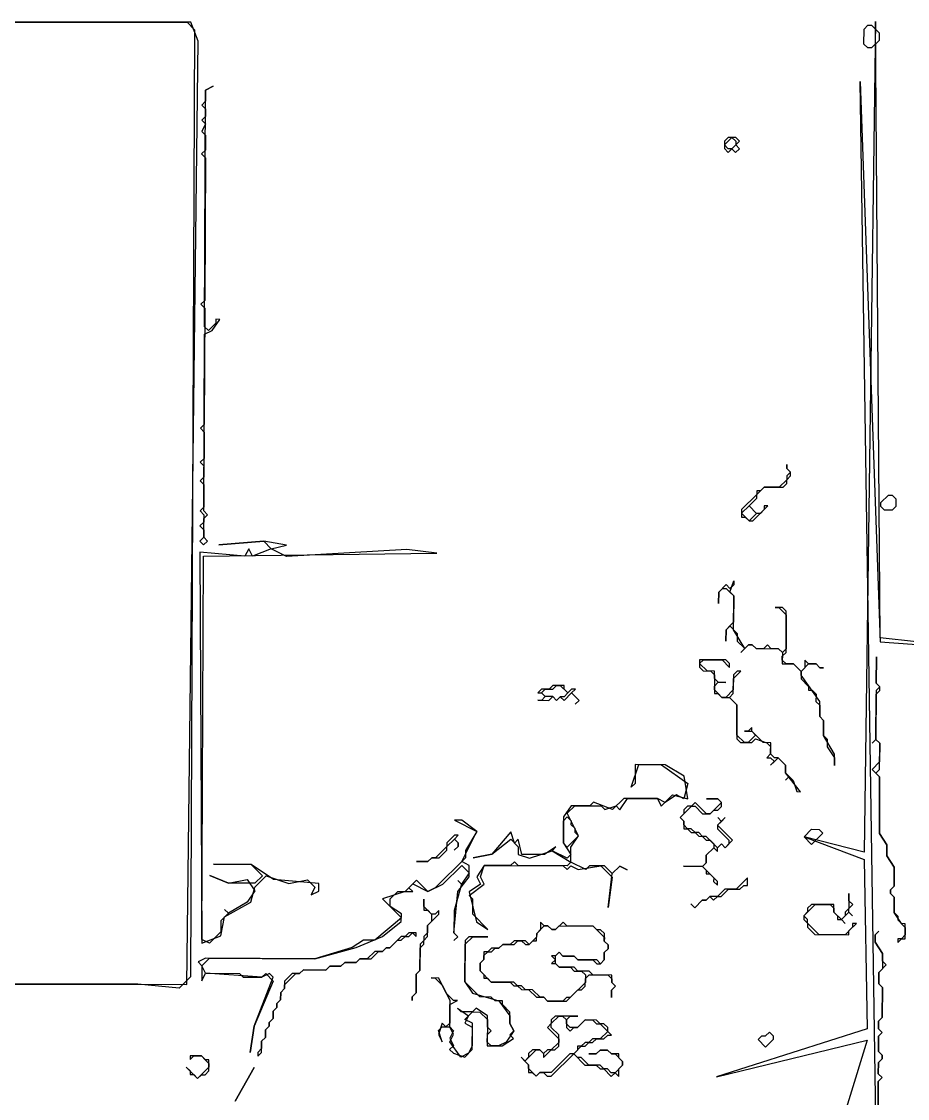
# Model space of a CAD drawing. Header units: inches. Extents: x 0 to 116, y 0 to 63.
# Drawn here: x 41.44 to 55.67, y 17.01 to 34.32 of the extents above; entities that cross this region are included whole.
import ezdxf

# ---------------------------------------------------------------- set-up
doc = ezdxf.new("R2010")
doc.units = ezdxf.units.IN

msp = doc.modelspace()

# ---------------------------------------------------------------- linework, layer by layer
for points in [[(55.15261, 34.31957), (54.97356, 20.97182), (54.00823, 21.21764), (54.97304, 20.85103), (55.02158, 18.13279), (52.60217, 17.35814), (55.02079, 17.95159), (54.4081, 15.96104), (55.01209, 15.95841), (54.85914, 8.59021), (19.58482, 8.50252), (19.45576, 34.29413), (19.34217, 8.26197), (57.45341, 7.91448), (19.34243, 8.32237), (19.51615, 34.29386), (19.58456, 8.44212), (55.28167, 8.52796), (54.90679, 33.35423), (55.22992, 24.35314), (56.92058, 24.22496), (56.85043, 21.99044), (56.98098, 24.2247), (55.23018, 24.41354)], [(55.15261, 34.31957), (54.97356, 20.97182), (54.00823, 21.21764), (54.97304, 20.85103), (55.02158, 18.13279), (52.60217, 17.35814), (55.02079, 17.95159), (54.4081, 15.96104), (55.01209, 15.95841), (54.85914, 8.59021), (19.58482, 8.50252), (19.45576, 34.29413), (19.34217, 8.26197), (57.45341, 7.91448), (19.34243, 8.32237), (19.51615, 34.29386), (19.58456, 8.44212), (55.28167, 8.52796), (54.90679, 33.35423), (55.22992, 24.35314), (56.92058, 24.22496), (56.85043, 21.99044), (56.98098, 24.2247), (55.23018, 24.41354)], [(29.78432, 34.30946), (29.62715, 25.97487), (29.71712, 18.90761), (29.77725, 18.84694), (44.09218, 18.84488), (44.27913, 34.00461), (44.15965, 34.30714)], [(29.78432, 34.30946), (29.62715, 25.97487), (29.71712, 18.90761), (29.77725, 18.84694), (44.09218, 18.84488), (44.27913, 34.00461), (44.15965, 34.30714)], [(29.84472, 34.3092), (44.09925, 34.3074), (44.21952, 34.18607), (44.15311, 18.96542), (43.97112, 18.78501), (43.30699, 18.84831), (29.77725, 18.84694), (29.71712, 18.90761), (29.72339, 34.18892)], [(55.03154, 34.2597), (55.09194, 34.25943), (55.21222, 34.13811), (55.21169, 34.01731), (55.09036, 33.89704), (55.02996, 33.8973), (54.96983, 33.95796), (54.97088, 34.19956)], [(44.51756, 33.27876), (44.3965, 33.21889), (44.39571, 33.03769), (44.33505, 32.97756), (44.39518, 32.9169), (44.39466, 32.7961), (44.33399, 32.73596), (44.39413, 32.6753), (44.3332, 32.55476), (44.39334, 32.4941), (44.39228, 32.2525), (44.33162, 32.19237), (44.39176, 32.1317), (44.38174, 29.83652), (44.32108, 29.77639), (44.38122, 29.71573), (44.37305, 27.84334), (44.31238, 27.78321), (44.37252, 27.72254), (44.37067, 27.29975), (44.31001, 27.23961), (44.37015, 27.17895), (44.36936, 26.99775), (44.30869, 26.93762), (44.36883, 26.87695), (44.36725, 26.51456), (44.30658, 26.45442), (44.36672, 26.39376), (44.36619, 26.27296), (44.30553, 26.21282), (44.36567, 26.15216), (44.36514, 26.03136), (44.30448, 25.97122), (44.36461, 25.91056), (44.42528, 25.9707), (44.36514, 26.03136), (44.36646, 26.33336), (44.42712, 26.39349), (44.36698, 26.45416), (44.37937, 29.29293), (44.50043, 29.3528), (44.62202, 29.53347), (44.56162, 29.53374), (44.56136, 29.47334), (44.44003, 29.35307), (44.3799, 29.41373), (44.3965, 33.21889)], [(44.51756, 33.27876), (44.3965, 33.21889), (44.39571, 33.03769), (44.33505, 32.97756), (44.39518, 32.9169), (44.39466, 32.7961), (44.33399, 32.73596), (44.39413, 32.6753), (44.3332, 32.55476), (44.39334, 32.4941), (44.39228, 32.2525), (44.33162, 32.19237), (44.39176, 32.1317), (44.38174, 29.83652), (44.32108, 29.77639), (44.38122, 29.71573), (44.37305, 27.84334), (44.31238, 27.78321), (44.37252, 27.72254), (44.37067, 27.29975), (44.31001, 27.23961), (44.37015, 27.17895), (44.36936, 26.99775), (44.30869, 26.93762), (44.36883, 26.87695), (44.36725, 26.51456), (44.30658, 26.45442), (44.36672, 26.39376), (44.36619, 26.27296), (44.30553, 26.21282), (44.36567, 26.15216), (44.36514, 26.03136), (44.30448, 25.97122), (44.36461, 25.91056), (44.42528, 25.9707), (44.36514, 26.03136), (44.36646, 26.33336), (44.42712, 26.39349), (44.36698, 26.45416), (44.37937, 29.29293), (44.50043, 29.3528), (44.62202, 29.53347), (44.56162, 29.53374), (44.56136, 29.47334), (44.44003, 29.35307), (44.3799, 29.41373), (44.3965, 33.21889)], [(52.78886, 32.45747), (52.7282, 32.39733), (52.72767, 32.27653), (52.7878, 32.21587), (52.84847, 32.276), (52.9086, 32.21534), (52.96927, 32.27548), (52.90913, 32.33614), (52.96979, 32.39628), (52.90966, 32.45694)], [(52.78886, 32.45747), (52.7282, 32.39733), (52.72767, 32.27653), (52.7878, 32.21587), (52.84847, 32.276), (52.9086, 32.21534), (52.96927, 32.27548), (52.90913, 32.33614), (52.96979, 32.39628), (52.90966, 32.45694)], [(52.84926, 32.4572), (52.90939, 32.39654), (52.90913, 32.33614), (52.84847, 32.276), (52.78807, 32.27627), (52.72793, 32.33693)], [(53.73232, 27.1985), (53.73206, 27.1381), (53.79219, 27.07744), (53.73153, 27.0173), (53.73127, 26.9569), (53.60994, 26.83663), (53.36834, 26.83768), (53.30768, 26.77755), (53.24728, 26.77781), (53.24702, 26.71741), (53.00437, 26.47687), (53.00384, 26.35607), (53.06424, 26.35581), (53.12437, 26.29514), (53.18477, 26.29488), (53.42743, 26.53542), (53.36703, 26.53569), (53.36676, 26.47529), (53.3061, 26.41515), (53.2457, 26.41542), (53.12543, 26.53674), (53.24675, 26.65701), (53.24702, 26.71741), (53.36834, 26.83768), (53.67034, 26.83637), (53.731, 26.8965), (53.73127, 26.9569), (53.79193, 27.01704), (53.79219, 27.07744), (53.73206, 27.1381)], [(53.73232, 27.1985), (53.73206, 27.1381), (53.79219, 27.07744), (53.73153, 27.0173), (53.73127, 26.9569), (53.60994, 26.83663), (53.36834, 26.83768), (53.30768, 26.77755), (53.24728, 26.77781), (53.24702, 26.71741), (53.00437, 26.47687), (53.00384, 26.35607), (53.06424, 26.35581), (53.12437, 26.29514), (53.18477, 26.29488), (53.42743, 26.53542), (53.36703, 26.53569), (53.36676, 26.47529), (53.3061, 26.41515), (53.2457, 26.41542), (53.12543, 26.53674), (53.24675, 26.65701), (53.24702, 26.71741), (53.36834, 26.83768), (53.67034, 26.83637), (53.731, 26.8965), (53.73127, 26.9569), (53.79193, 27.01704), (53.79219, 27.07744), (53.73206, 27.1381)], [(55.361, 26.70819), (55.4214, 26.70793), (55.48153, 26.64726), (55.48101, 26.52646), (55.42034, 26.46633), (55.29954, 26.46685), (55.23941, 26.52752), (55.23967, 26.58792)], [(53.12543, 26.53674), (53.2457, 26.41542), (53.12437, 26.29514), (53.0041, 26.41647)], [(48.10885, 25.77342), (47.62592, 25.83593), (45.69261, 25.72357), (45.45154, 25.84542), (45.6934, 25.90476), (45.33127, 25.96674), (44.60621, 25.90951), (45.33127, 25.96674), (45.45154, 25.84542), (45.14901, 25.72594), (45.08914, 25.847), (45.02822, 25.72646), (44.30369, 25.79003), (44.33668, 19.50822), (44.6392, 19.6277), (44.70092, 19.92944), (45.12477, 20.16919), (45.18622, 20.41052), (45.36821, 20.59093), (45.73008, 20.46855), (46.03234, 20.52763), (46.15261, 20.40631), (46.09169, 20.28577), (46.21275, 20.34564), (46.21328, 20.46644), (45.48875, 20.53001), (45.1274, 20.77318), (44.52341, 20.77582), (45.1274, 20.77318), (45.30781, 20.5912), (45.18649, 20.47092), (44.76369, 20.47277), (44.46222, 20.59489), (44.76369, 20.47277), (45.06595, 20.53185), (45.18596, 20.35013), (45.06437, 20.16945), (44.76158, 19.98957), (44.70145, 20.05024), (44.76158, 19.98957), (44.64026, 19.8693), (44.63946, 19.6881), (44.45748, 19.5077), (44.33694, 19.56862), (44.36382, 25.72936)], [(48.10885, 25.77342), (47.62592, 25.83593), (45.69261, 25.72357), (45.45154, 25.84542), (45.6934, 25.90476), (45.33127, 25.96674), (44.60621, 25.90951), (45.33127, 25.96674), (45.45154, 25.84542), (45.14901, 25.72594), (45.08914, 25.847), (45.02822, 25.72646), (44.30369, 25.79003), (44.33668, 19.50822), (44.6392, 19.6277), (44.70092, 19.92944), (45.12477, 20.16919), (45.18622, 20.41052), (45.36821, 20.59093), (45.73008, 20.46855), (46.03234, 20.52763), (46.15261, 20.40631), (46.09169, 20.28577), (46.21275, 20.34564), (46.21328, 20.46644), (45.48875, 20.53001), (45.1274, 20.77318), (44.52341, 20.77582), (45.1274, 20.77318), (45.30781, 20.5912), (45.18649, 20.47092), (44.76369, 20.47277), (44.46222, 20.59489), (44.76369, 20.47277), (45.06595, 20.53185), (45.18596, 20.35013), (45.06437, 20.16945), (44.76158, 19.98957), (44.70145, 20.05024), (44.76158, 19.98957), (44.64026, 19.8693), (44.63946, 19.6881), (44.45748, 19.5077), (44.33694, 19.56862), (44.36382, 25.72936)], [(52.7575, 25.26993), (52.63617, 25.14966), (52.63538, 24.96846), (52.63617, 25.14966), (52.69683, 25.2098), (52.75723, 25.20954), (52.87751, 25.08821), (52.87566, 24.66541), (52.75433, 24.54514), (52.75354, 24.36394), (52.75433, 24.54514), (52.815, 24.60528), (52.93527, 24.48395), (52.93474, 24.36315), (53.05501, 24.24183), (52.99435, 24.18169), (53.11568, 24.30196), (53.17608, 24.3017), (53.23621, 24.24104), (53.59861, 24.23946), (53.65874, 24.17879), (53.65795, 23.99759), (53.83915, 23.9968), (53.95942, 23.87548), (53.9589, 23.75468), (54.07917, 23.63335), (54.07891, 23.57295), (54.1393, 23.57269), (54.19944, 23.51203), (54.19891, 23.39123), (54.25905, 23.33056), (54.25826, 23.14937), (54.31839, 23.0887), (54.31734, 22.84711), (54.37748, 22.78644), (54.37695, 22.66564), (54.49696, 22.48392), (54.49643, 22.36312), (54.49722, 22.54432), (54.31734, 22.84711), (54.31839, 23.0887), (54.25826, 23.14937), (54.25931, 23.39096), (53.95916, 23.81508), (53.95942, 23.87548), (54.08075, 23.99575), (54.20155, 23.99522), (54.26168, 23.93456), (54.32208, 23.9343), (54.26168, 23.93456), (54.20155, 23.99522), (54.08075, 23.99575), (54.02061, 24.05641), (54.02009, 23.93561), (53.95942, 23.87548), (53.83915, 23.9968), (53.71835, 23.99733), (53.65822, 24.05799), (53.65848, 24.11839), (53.71914, 24.17853), (53.72204, 24.84292), (53.66191, 24.90359), (53.54111, 24.90411), (53.60151, 24.90385), (53.72178, 24.78252), (53.71941, 24.23893), (53.65874, 24.17879), (53.59861, 24.23946), (53.47781, 24.23998), (53.41767, 24.30065), (53.35701, 24.24051), (53.23621, 24.24104), (53.17608, 24.3017), (53.11568, 24.30196), (53.05501, 24.24183), (52.87513, 24.54461), (52.87751, 25.08821), (52.81737, 25.14887), (52.87856, 25.32981), (52.8783, 25.26941), (52.81763, 25.20927)], [(52.7575, 25.26993), (52.63617, 25.14966), (52.63538, 24.96846), (52.63617, 25.14966), (52.69683, 25.2098), (52.75723, 25.20954), (52.87751, 25.08821), (52.87566, 24.66541), (52.75433, 24.54514), (52.75354, 24.36394), (52.75433, 24.54514), (52.815, 24.60528), (52.93527, 24.48395), (52.93474, 24.36315), (53.05501, 24.24183), (52.99435, 24.18169), (53.11568, 24.30196), (53.17608, 24.3017), (53.23621, 24.24104), (53.59861, 24.23946), (53.65874, 24.17879), (53.65795, 23.99759), (53.83915, 23.9968), (53.95942, 23.87548), (53.9589, 23.75468), (54.07917, 23.63335), (54.07891, 23.57295), (54.1393, 23.57269), (54.19944, 23.51203), (54.19891, 23.39123), (54.25905, 23.33056), (54.25826, 23.14937), (54.31839, 23.0887), (54.31734, 22.84711), (54.37748, 22.78644), (54.37695, 22.66564), (54.49696, 22.48392), (54.49643, 22.36312), (54.49722, 22.54432), (54.31734, 22.84711), (54.31839, 23.0887), (54.25826, 23.14937), (54.25931, 23.39096), (53.95916, 23.81508), (53.95942, 23.87548), (54.08075, 23.99575), (54.20155, 23.99522), (54.26168, 23.93456), (54.32208, 23.9343), (54.26168, 23.93456), (54.20155, 23.99522), (54.08075, 23.99575), (54.02061, 24.05641), (54.02009, 23.93561), (53.95942, 23.87548), (53.83915, 23.9968), (53.71835, 23.99733), (53.65822, 24.05799), (53.65848, 24.11839), (53.71914, 24.17853), (53.72204, 24.84292), (53.66191, 24.90359), (53.54111, 24.90411), (53.60151, 24.90385), (53.72178, 24.78252), (53.71941, 24.23893), (53.65874, 24.17879), (53.59861, 24.23946), (53.47781, 24.23998), (53.41767, 24.30065), (53.35701, 24.24051), (53.23621, 24.24104), (53.17608, 24.3017), (53.11568, 24.30196), (53.05501, 24.24183), (52.87513, 24.54461), (52.87751, 25.08821), (52.81737, 25.14887), (52.87856, 25.32981), (52.8783, 25.26941), (52.81763, 25.20927)], [(52.32943, 24.06379), (52.3289, 23.94299), (52.38904, 23.88233), (52.50984, 23.8818), (52.56997, 23.82114), (52.56866, 23.51914), (52.62906, 23.51888), (52.68919, 23.45822), (52.80999, 23.45769), (52.93026, 23.33636), (52.92789, 22.79277), (52.98803, 22.7321), (53.16922, 22.73131), (53.22989, 22.79145), (53.41082, 22.73026), (53.47096, 22.6696), (53.47043, 22.5488), (53.40977, 22.48866), (53.47017, 22.4884), (53.5303, 22.42774), (53.46964, 22.3676), (53.59097, 22.48787), (53.71124, 22.36655), (53.71071, 22.24575), (53.77085, 22.18508), (53.71018, 22.12495), (53.77085, 22.18508), (53.83098, 22.12442), (53.89059, 21.94296), (53.95099, 21.9427), (53.71071, 22.24575), (53.71124, 22.36655), (53.59097, 22.48787), (53.53057, 22.48814), (53.47043, 22.5488), (53.47122, 22.73), (53.35042, 22.73052), (53.17001, 22.91251), (53.17028, 22.97291), (53.10962, 22.91278), (53.04922, 22.91304), (53.17001, 22.91251), (53.23015, 22.85185), (53.10882, 22.73158), (53.04843, 22.73184), (52.92815, 22.85317), (52.93026, 23.33636), (52.80999, 23.45769), (52.87065, 23.51782), (52.87171, 23.75942), (52.99303, 23.87969), (52.93263, 23.87996), (52.87197, 23.81982), (52.87092, 23.57822), (52.74959, 23.45795), (52.68919, 23.45822), (52.56892, 23.57954), (52.56918, 23.63994), (52.62985, 23.70008), (52.75064, 23.69955), (52.62985, 23.70008), (52.56971, 23.76074), (52.57024, 23.88154), (52.44944, 23.88207), (52.32917, 24.00339), (52.38983, 24.06353), (52.69183, 24.06221), (52.8121, 23.94088), (52.81236, 24.00128), (52.75223, 24.06195)], [(52.32943, 24.06379), (52.3289, 23.94299), (52.38904, 23.88233), (52.50984, 23.8818), (52.56997, 23.82114), (52.56866, 23.51914), (52.62906, 23.51888), (52.68919, 23.45822), (52.80999, 23.45769), (52.93026, 23.33636), (52.92789, 22.79277), (52.98803, 22.7321), (53.16922, 22.73131), (53.22989, 22.79145), (53.41082, 22.73026), (53.47096, 22.6696), (53.47043, 22.5488), (53.40977, 22.48866), (53.47017, 22.4884), (53.5303, 22.42774), (53.46964, 22.3676), (53.59097, 22.48787), (53.71124, 22.36655), (53.71071, 22.24575), (53.77085, 22.18508), (53.71018, 22.12495), (53.77085, 22.18508), (53.83098, 22.12442), (53.89059, 21.94296), (53.95099, 21.9427), (53.71071, 22.24575), (53.71124, 22.36655), (53.59097, 22.48787), (53.53057, 22.48814), (53.47043, 22.5488), (53.47122, 22.73), (53.35042, 22.73052), (53.17001, 22.91251), (53.17028, 22.97291), (53.10962, 22.91278), (53.04922, 22.91304), (53.17001, 22.91251), (53.23015, 22.85185), (53.10882, 22.73158), (53.04843, 22.73184), (52.92815, 22.85317), (52.93026, 23.33636), (52.80999, 23.45769), (52.87065, 23.51782), (52.87171, 23.75942), (52.99303, 23.87969), (52.93263, 23.87996), (52.87197, 23.81982), (52.87092, 23.57822), (52.74959, 23.45795), (52.68919, 23.45822), (52.56892, 23.57954), (52.56918, 23.63994), (52.62985, 23.70008), (52.75064, 23.69955), (52.62985, 23.70008), (52.56971, 23.76074), (52.57024, 23.88154), (52.44944, 23.88207), (52.32917, 24.00339), (52.38983, 24.06353), (52.69183, 24.06221), (52.8121, 23.94088), (52.81236, 24.00128), (52.75223, 24.06195)], [(55.16847, 24.1118), (55.16662, 23.68901), (55.22676, 23.62835), (55.16609, 23.56821), (55.16267, 22.78302), (55.10201, 22.72288), (55.16267, 22.78302), (55.2228, 22.72235), (55.22149, 22.42036), (55.10016, 22.30008), (55.22043, 22.17876), (55.21648, 21.27277), (55.33649, 21.09104), (55.3357, 20.90984), (55.45571, 20.72812), (55.45439, 20.42612), (55.39372, 20.36599), (55.39346, 20.30559), (55.4536, 20.24492), (55.45254, 20.00333), (55.51268, 19.94266), (55.51242, 19.88226), (55.63269, 19.76094), (55.63216, 19.64014), (55.5715, 19.58), (55.5111, 19.58027), (55.51083, 19.51987), (55.5715, 19.58), (55.6319, 19.57974), (55.63295, 19.82134), (55.57255, 19.8216), (55.45254, 20.00333), (55.4536, 20.24492), (55.39346, 20.30559), (55.39372, 20.36599), (55.45439, 20.42612), (55.45571, 20.72812), (55.3357, 20.90984), (55.33649, 21.09104), (55.21648, 21.27277), (55.22043, 22.17876), (55.1603, 22.23942), (55.22096, 22.29956), (55.2228, 22.72235), (55.16267, 22.78302), (55.16583, 23.50781), (55.22649, 23.56795), (55.22676, 23.62835), (55.16662, 23.68901)], [(55.16847, 24.1118), (55.16662, 23.68901), (55.22676, 23.62835), (55.16609, 23.56821), (55.16267, 22.78302), (55.10201, 22.72288), (55.16267, 22.78302), (55.2228, 22.72235), (55.22149, 22.42036), (55.10016, 22.30008), (55.22043, 22.17876), (55.21648, 21.27277), (55.33649, 21.09104), (55.3357, 20.90984), (55.45571, 20.72812), (55.45439, 20.42612), (55.39372, 20.36599), (55.39346, 20.30559), (55.4536, 20.24492), (55.45254, 20.00333), (55.51268, 19.94266), (55.51242, 19.88226), (55.63269, 19.76094), (55.63216, 19.64014), (55.5715, 19.58), (55.5111, 19.58027), (55.51083, 19.51987), (55.5715, 19.58), (55.6319, 19.57974), (55.63295, 19.82134), (55.57255, 19.8216), (55.45254, 20.00333), (55.4536, 20.24492), (55.39346, 20.30559), (55.39372, 20.36599), (55.45439, 20.42612), (55.45571, 20.72812), (55.3357, 20.90984), (55.33649, 21.09104), (55.21648, 21.27277), (55.22043, 22.17876), (55.1603, 22.23942), (55.22096, 22.29956), (55.2228, 22.72235), (55.16267, 22.78302), (55.16583, 23.50781), (55.22649, 23.56795), (55.22676, 23.62835), (55.16662, 23.68901)], [(49.72988, 23.53153), (49.79028, 23.53127), (49.85042, 23.4706), (49.78976, 23.41047), (49.72936, 23.41073), (49.91055, 23.40994), (49.97122, 23.47008), (50.03135, 23.40941), (50.09202, 23.46955), (50.15215, 23.40889), (50.27348, 23.52916), (50.39375, 23.40783), (50.33309, 23.3477), (50.39375, 23.40783), (50.27348, 23.52916), (50.33414, 23.58929), (50.27374, 23.58956), (50.21308, 23.52942), (50.15294, 23.59008), (50.15321, 23.65048), (49.97201, 23.65127), (49.91134, 23.59114), (49.79055, 23.59166)], [(49.72988, 23.53153), (49.79028, 23.53127), (49.85042, 23.4706), (49.78976, 23.41047), (49.72936, 23.41073), (49.91055, 23.40994), (49.97122, 23.47008), (50.03135, 23.40941), (50.09202, 23.46955), (50.15215, 23.40889), (50.27348, 23.52916), (50.39375, 23.40783), (50.33309, 23.3477), (50.39375, 23.40783), (50.27348, 23.52916), (50.33414, 23.58929), (50.27374, 23.58956), (50.21308, 23.52942), (50.15294, 23.59008), (50.15321, 23.65048), (49.97201, 23.65127), (49.91134, 23.59114), (49.79055, 23.59166)], [(49.79028, 23.53127), (49.85095, 23.5914), (49.97174, 23.59087), (50.03241, 23.65101), (50.09281, 23.65075), (50.21308, 23.52942), (50.15242, 23.46928), (50.09202, 23.46955), (50.03135, 23.40941), (49.97122, 23.47008), (49.85042, 23.4706)], [(52.07966, 22.19246), (51.77846, 22.37498), (51.29526, 22.37709), (51.29394, 22.07509), (51.23328, 22.01495), (51.35566, 22.37682), (51.71806, 22.37524), (52.13954, 22.0714), (52.07808, 21.83007), (51.95755, 21.89099), (51.77582, 21.77098), (51.65529, 21.83191), (51.11169, 21.83428), (50.9297, 21.65388), (50.62823, 21.77599), (50.56757, 21.71586), (50.26557, 21.71717), (50.14398, 21.5365), (50.14214, 21.11371), (50.26215, 20.93198), (50.20148, 20.87185), (49.96041, 20.9937), (50.02107, 21.05383), (49.83935, 20.93383), (49.47695, 20.93541), (49.41761, 21.17727), (49.35694, 21.11713), (49.29734, 21.29859), (48.99376, 20.93752), (48.6915, 20.87843), (48.99376, 20.93752), (49.29681, 21.1778), (49.41708, 21.05647), (49.41655, 20.93567), (49.59749, 20.87448), (49.96041, 20.9937), (50.26162, 20.81118), (50.20096, 20.75105), (49.41576, 20.75447), (49.35563, 20.81514), (49.29496, 20.755), (48.87217, 20.75684), (48.75058, 20.57617), (48.81045, 20.45511), (48.62873, 20.3351), (48.74742, 19.85138), (48.92809, 19.72979), (48.68754, 19.97244), (48.6886, 20.21404), (48.62846, 20.2747), (48.87085, 20.45485), (48.81098, 20.57591), (48.87217, 20.75684), (50.14056, 20.75131), (50.20069, 20.69065), (50.26135, 20.75078), (50.38189, 20.68986), (50.74455, 20.74867), (50.92496, 20.56669), (50.86245, 20.08375), (50.92522, 20.62709), (51.04655, 20.74736), (51.16708, 20.68643), (51.04655, 20.74736), (50.92522, 20.62709), (50.80495, 20.74841), (50.56335, 20.74947), (50.50269, 20.68933), (50.26162, 20.81118), (50.26267, 21.05278), (50.38426, 21.23345), (50.20465, 21.59664), (50.32597, 21.71691), (50.74877, 21.71507), (50.8089, 21.6544), (50.99036, 21.71401), (51.0505, 21.65335), (51.17209, 21.83402), (51.65529, 21.83191), (51.71516, 21.71085), (51.89715, 21.89126), (52.13848, 21.8298)], [(52.07966, 22.19246), (51.77846, 22.37498), (51.29526, 22.37709), (51.29394, 22.07509), (51.23328, 22.01495), (51.35566, 22.37682), (51.71806, 22.37524), (52.13954, 22.0714), (52.07808, 21.83007), (51.95755, 21.89099), (51.77582, 21.77098), (51.65529, 21.83191), (51.11169, 21.83428), (50.9297, 21.65388), (50.62823, 21.77599), (50.56757, 21.71586), (50.26557, 21.71717), (50.14398, 21.5365), (50.14214, 21.11371), (50.26215, 20.93198), (50.20148, 20.87185), (49.96041, 20.9937), (50.02107, 21.05383), (49.83935, 20.93383), (49.47695, 20.93541), (49.41761, 21.17727), (49.35694, 21.11713), (49.29734, 21.29859), (48.99376, 20.93752), (48.6915, 20.87843), (48.99376, 20.93752), (49.29681, 21.1778), (49.41708, 21.05647), (49.41655, 20.93567), (49.59749, 20.87448), (49.96041, 20.9937), (50.26162, 20.81118), (50.20096, 20.75105), (49.41576, 20.75447), (49.35563, 20.81514), (49.29496, 20.755), (48.87217, 20.75684), (48.75058, 20.57617), (48.81045, 20.45511), (48.62873, 20.3351), (48.74742, 19.85138), (48.92809, 19.72979), (48.68754, 19.97244), (48.6886, 20.21404), (48.62846, 20.2747), (48.87085, 20.45485), (48.81098, 20.57591), (48.87217, 20.75684), (50.14056, 20.75131), (50.20069, 20.69065), (50.26135, 20.75078), (50.38189, 20.68986), (50.74455, 20.74867), (50.92496, 20.56669), (50.86245, 20.08375), (50.92522, 20.62709), (51.04655, 20.74736), (51.16708, 20.68643), (51.04655, 20.74736), (50.92522, 20.62709), (50.80495, 20.74841), (50.56335, 20.74947), (50.50269, 20.68933), (50.26162, 20.81118), (50.26267, 21.05278), (50.38426, 21.23345), (50.20465, 21.59664), (50.32597, 21.71691), (50.74877, 21.71507), (50.8089, 21.6544), (50.99036, 21.71401), (51.0505, 21.65335), (51.17209, 21.83402), (51.65529, 21.83191), (51.71516, 21.71085), (51.89715, 21.89126), (52.13848, 21.8298)], [(52.44048, 21.82849), (52.62168, 21.82769), (52.68181, 21.76703), (52.49982, 21.58662), (52.43942, 21.58689), (52.25902, 21.76888), (52.19835, 21.70874), (52.13795, 21.709), (52.07729, 21.64887), (52.07703, 21.58847), (52.01636, 21.52833), (52.0765, 21.46767), (52.07597, 21.34687), (52.13637, 21.34661), (52.19651, 21.28594), (52.25691, 21.28568), (52.31704, 21.22502), (52.37744, 21.22475), (52.43758, 21.16409), (52.49798, 21.16383), (52.55811, 21.10317), (52.55785, 21.04277), (52.43652, 20.92249), (52.436, 20.8017), (52.37533, 20.74156), (52.07334, 20.74288), (52.37533, 20.74156), (52.43547, 20.6809), (52.43521, 20.6205), (52.49561, 20.62023), (52.55574, 20.55957), (52.55548, 20.49917), (52.61561, 20.43851), (52.61588, 20.49891), (52.37533, 20.74156), (52.436, 20.8017), (52.43652, 20.92249), (52.55785, 21.04277), (52.61799, 20.9821), (52.61825, 21.0425), (52.67891, 21.10264), (52.73905, 21.04198), (52.86037, 21.16225), (52.61983, 21.4049), (52.74116, 21.52517), (52.68049, 21.46503), (52.62036, 21.5257), (52.68049, 21.46503), (52.61983, 21.4049), (52.61957, 21.3445), (52.79998, 21.16251), (52.79971, 21.10211), (52.73905, 21.04198), (52.67891, 21.10264), (52.61825, 21.0425), (52.43784, 21.22449), (52.37744, 21.22475), (52.31731, 21.28542), (52.25691, 21.28568), (52.19677, 21.34634), (52.13637, 21.34661), (52.07624, 21.40727), (52.0765, 21.46767), (52.01636, 21.52833), (52.19835, 21.70874), (52.25875, 21.70848), (52.37902, 21.58715), (52.49982, 21.58662), (52.56049, 21.64676), (52.62089, 21.6465), (52.68155, 21.70663), (52.68181, 21.76703), (52.62168, 21.82769)], [(52.44048, 21.82849), (52.62168, 21.82769), (52.68181, 21.76703), (52.49982, 21.58662), (52.43942, 21.58689), (52.25902, 21.76888), (52.19835, 21.70874), (52.13795, 21.709), (52.07729, 21.64887), (52.07703, 21.58847), (52.01636, 21.52833), (52.0765, 21.46767), (52.07597, 21.34687), (52.13637, 21.34661), (52.19651, 21.28594), (52.25691, 21.28568), (52.31704, 21.22502), (52.37744, 21.22475), (52.43758, 21.16409), (52.49798, 21.16383), (52.55811, 21.10317), (52.55785, 21.04277), (52.43652, 20.92249), (52.436, 20.8017), (52.37533, 20.74156), (52.07334, 20.74288), (52.37533, 20.74156), (52.43547, 20.6809), (52.43521, 20.6205), (52.49561, 20.62023), (52.55574, 20.55957), (52.55548, 20.49917), (52.61561, 20.43851), (52.61588, 20.49891), (52.37533, 20.74156), (52.436, 20.8017), (52.43652, 20.92249), (52.55785, 21.04277), (52.61799, 20.9821), (52.61825, 21.0425), (52.67891, 21.10264), (52.73905, 21.04198), (52.86037, 21.16225), (52.61983, 21.4049), (52.74116, 21.52517), (52.68049, 21.46503), (52.62036, 21.5257), (52.68049, 21.46503), (52.61983, 21.4049), (52.61957, 21.3445), (52.79998, 21.16251), (52.79971, 21.10211), (52.73905, 21.04198), (52.67891, 21.10264), (52.61825, 21.0425), (52.43784, 21.22449), (52.37744, 21.22475), (52.31731, 21.28542), (52.25691, 21.28568), (52.19677, 21.34634), (52.13637, 21.34661), (52.07624, 21.40727), (52.0765, 21.46767), (52.01636, 21.52833), (52.19835, 21.70874), (52.25875, 21.70848), (52.37902, 21.58715), (52.49982, 21.58662), (52.56049, 21.64676), (52.62089, 21.6465), (52.68155, 21.70663), (52.68181, 21.76703), (52.62168, 21.82769)], [(48.75374, 21.30097), (48.51293, 21.48322), (48.39214, 21.48375), (48.75374, 21.30097), (48.57123, 20.99976), (48.5707, 20.87896), (48.08539, 20.39787), (47.96433, 20.338), (47.78392, 20.51999), (47.60194, 20.33958), (47.23901, 20.22037), (47.53969, 19.91705), (47.11531, 19.5565), (46.93412, 19.55729), (46.75239, 19.43728), (46.14761, 19.25872), (44.39602, 19.26636), (44.27496, 19.20649), (44.3351, 19.14583), (44.33404, 18.90423), (44.39497, 19.02476), (44.93856, 19.02239), (44.9987, 18.96173), (45.3007, 18.96041), (45.36136, 19.02055), (45.48163, 18.89922), (45.17647, 18.17575), (45.11423, 17.75321), (45.17647, 18.17575), (45.48189, 18.95962), (45.42176, 19.02028), (45.3007, 18.96041), (44.39497, 19.02476), (44.3351, 19.14583), (44.45642, 19.2661), (46.14761, 19.25872), (46.81279, 19.43702), (47.23638, 19.61637), (47.53943, 19.85665), (47.53995, 19.97745), (47.35928, 20.09904), (47.35981, 20.21984), (47.48114, 20.34011), (47.72273, 20.33906), (47.6626, 20.39972), (47.72326, 20.45986), (47.96433, 20.338), (48.20646, 20.45775), (48.50977, 20.75843), (48.63004, 20.6371), (48.50845, 20.45643), (48.44832, 20.51709), (48.50845, 20.45643), (48.38581, 20.03416), (48.38423, 19.67176), (48.44436, 19.6111), (48.3837, 19.55096), (48.44436, 19.6111), (48.38423, 19.67176), (48.44753, 20.33589), (48.62978, 20.5767), (48.63057, 20.7579), (48.51004, 20.81883)], [(48.75374, 21.30097), (48.51293, 21.48322), (48.39214, 21.48375), (48.75374, 21.30097), (48.57123, 20.99976), (48.5707, 20.87896), (48.08539, 20.39787), (47.96433, 20.338), (47.78392, 20.51999), (47.60194, 20.33958), (47.23901, 20.22037), (47.53969, 19.91705), (47.11531, 19.5565), (46.93412, 19.55729), (46.75239, 19.43728), (46.14761, 19.25872), (44.39602, 19.26636), (44.27496, 19.20649), (44.3351, 19.14583), (44.33404, 18.90423), (44.39497, 19.02476), (44.93856, 19.02239), (44.9987, 18.96173), (45.3007, 18.96041), (45.36136, 19.02055), (45.48163, 18.89922), (45.17647, 18.17575), (45.11423, 17.75321), (45.17647, 18.17575), (45.48189, 18.95962), (45.42176, 19.02028), (45.3007, 18.96041), (44.39497, 19.02476), (44.3351, 19.14583), (44.45642, 19.2661), (46.14761, 19.25872), (46.81279, 19.43702), (47.23638, 19.61637), (47.53943, 19.85665), (47.53995, 19.97745), (47.35928, 20.09904), (47.35981, 20.21984), (47.48114, 20.34011), (47.72273, 20.33906), (47.6626, 20.39972), (47.72326, 20.45986), (47.96433, 20.338), (48.20646, 20.45775), (48.50977, 20.75843), (48.63004, 20.6371), (48.50845, 20.45643), (48.44832, 20.51709), (48.50845, 20.45643), (48.38581, 20.03416), (48.38423, 19.67176), (48.44436, 19.6111), (48.3837, 19.55096), (48.44436, 19.6111), (48.38423, 19.67176), (48.44753, 20.33589), (48.62978, 20.5767), (48.63057, 20.7579), (48.51004, 20.81883)], [(50.20438, 21.53624), (50.26452, 21.47558), (50.26425, 21.41518), (50.32439, 21.35451), (50.32413, 21.29411), (50.38426, 21.23345), (50.20227, 21.05304), (50.14214, 21.11371), (50.14372, 21.4761)], [(54.25035, 21.33738), (54.31049, 21.27672), (54.1285, 21.09631), (54.00823, 21.21764), (54.12955, 21.33791)], [(48.45148, 21.24189), (48.39108, 21.24215), (48.26976, 21.12188), (48.26949, 21.06148), (48.0875, 20.88107), (48.0271, 20.88133), (47.96644, 20.8212), (47.78524, 20.82199), (47.96644, 20.8212), (48.0271, 20.88133), (48.1479, 20.88081), (48.26923, 21.00108), (48.26949, 21.06148), (48.39082, 21.18175), (48.45095, 21.12109), (48.45069, 21.06069), (48.39003, 21.00055), (48.45069, 21.06069), (48.45095, 21.12109), (48.39082, 21.18175)], [(48.45148, 21.24189), (48.39108, 21.24215), (48.26976, 21.12188), (48.26949, 21.06148), (48.0875, 20.88107), (48.0271, 20.88133), (47.96644, 20.8212), (47.78524, 20.82199), (47.96644, 20.8212), (48.0271, 20.88133), (48.1479, 20.88081), (48.26923, 21.00108), (48.26949, 21.06148), (48.39082, 21.18175), (48.45095, 21.12109), (48.45069, 21.06069), (48.39003, 21.00055), (48.45069, 21.06069), (48.45095, 21.12109), (48.39082, 21.18175)], [(53.09934, 20.5572), (52.91735, 20.37679), (52.73615, 20.37758), (52.61482, 20.25731), (52.49403, 20.25784), (52.43336, 20.1977), (52.37296, 20.19796), (52.25164, 20.07769), (52.1915, 20.13836), (52.25164, 20.07769), (52.37296, 20.19796), (52.43336, 20.1977), (52.49403, 20.25784), (52.55416, 20.19717), (52.61482, 20.25731), (52.67522, 20.25705), (52.79655, 20.37732), (52.97775, 20.37653), (53.03841, 20.43666), (53.09881, 20.4364)], [(53.09934, 20.5572), (52.91735, 20.37679), (52.73615, 20.37758), (52.61482, 20.25731), (52.49403, 20.25784), (52.43336, 20.1977), (52.37296, 20.19796), (52.25164, 20.07769), (52.1915, 20.13836), (52.25164, 20.07769), (52.37296, 20.19796), (52.43336, 20.1977), (52.49403, 20.25784), (52.55416, 20.19717), (52.61482, 20.25731), (52.67522, 20.25705), (52.79655, 20.37732), (52.97775, 20.37653), (53.03841, 20.43666), (53.09881, 20.4364)], [(54.72907, 20.30849), (54.72801, 20.06689), (54.66735, 20.00675), (54.66709, 19.94635), (54.60642, 19.88622), (54.48615, 20.00754), (54.48668, 20.12834), (54.12428, 20.12992), (54.06362, 20.06979), (54.06336, 20.00939), (54.00269, 19.94925), (54.00243, 19.88885), (54.06257, 19.82819), (54.0623, 19.76779), (54.18257, 19.64646), (54.72617, 19.64409), (54.72643, 19.70449), (54.84776, 19.82476), (54.78736, 19.82503), (54.7871, 19.76463), (54.66577, 19.64435), (54.24297, 19.6462), (54.06257, 19.82819), (54.06283, 19.88859), (54.00269, 19.94925), (54.18468, 20.12966), (54.42628, 20.1286), (54.48642, 20.06794), (54.48615, 20.00754), (54.54629, 19.94688), (54.54602, 19.88648), (54.60642, 19.88622), (54.66656, 19.82555), (54.60642, 19.88622), (54.72775, 20.00649), (54.78789, 19.94583), (54.72775, 20.00649), (54.72801, 20.06689), (54.78868, 20.12702), (54.72854, 20.18769)], [(54.72907, 20.30849), (54.72801, 20.06689), (54.66735, 20.00675), (54.66709, 19.94635), (54.60642, 19.88622), (54.48615, 20.00754), (54.48668, 20.12834), (54.12428, 20.12992), (54.06362, 20.06979), (54.06336, 20.00939), (54.00269, 19.94925), (54.00243, 19.88885), (54.06257, 19.82819), (54.0623, 19.76779), (54.18257, 19.64646), (54.72617, 19.64409), (54.72643, 19.70449), (54.84776, 19.82476), (54.78736, 19.82503), (54.7871, 19.76463), (54.66577, 19.64435), (54.24297, 19.6462), (54.06257, 19.82819), (54.06283, 19.88859), (54.00269, 19.94925), (54.18468, 20.12966), (54.42628, 20.1286), (54.48642, 20.06794), (54.48615, 20.00754), (54.54629, 19.94688), (54.54602, 19.88648), (54.60642, 19.88622), (54.66656, 19.82555), (54.60642, 19.88622), (54.72775, 20.00649), (54.78789, 19.94583), (54.72775, 20.00649), (54.72801, 20.06689), (54.78868, 20.12702), (54.72854, 20.18769)], [(47.90341, 20.21747), (47.90261, 20.03627), (47.96301, 20.036), (48.02315, 19.97534), (48.02262, 19.85454), (47.96196, 19.79441), (47.96143, 19.67361), (47.90077, 19.61347), (47.90051, 19.55307), (47.83984, 19.49294), (47.838, 19.07014), (47.77734, 19.01001), (47.77602, 18.70801), (47.71535, 18.64787), (47.71509, 18.58747), (47.71535, 18.64787), (47.77602, 18.70801), (47.77734, 19.01001), (47.838, 19.07014), (47.83958, 19.43254), (47.90024, 19.49267), (47.90051, 19.55307), (47.96117, 19.61321), (47.96196, 19.79441), (48.14395, 19.97481), (48.14421, 20.03521), (48.08355, 19.97508), (48.02315, 19.97534), (47.90288, 20.09667)], [(47.90341, 20.21747), (47.90261, 20.03627), (47.96301, 20.036), (48.02315, 19.97534), (48.02262, 19.85454), (47.96196, 19.79441), (47.96143, 19.67361), (47.90077, 19.61347), (47.90051, 19.55307), (47.83984, 19.49294), (47.838, 19.07014), (47.77734, 19.01001), (47.77602, 18.70801), (47.71535, 18.64787), (47.71509, 18.58747), (47.71535, 18.64787), (47.77602, 18.70801), (47.77734, 19.01001), (47.838, 19.07014), (47.83958, 19.43254), (47.90024, 19.49267), (47.90051, 19.55307), (47.96117, 19.61321), (47.96196, 19.79441), (48.14395, 19.97481), (48.14421, 20.03521), (48.08355, 19.97508), (48.02315, 19.97534), (47.90288, 20.09667)], [(48.80492, 19.18672), (48.80439, 19.06592), (48.86453, 19.00526), (48.86426, 18.94486), (48.92466, 18.9446), (48.9848, 18.88394), (49.28679, 18.88262), (49.34693, 18.82195), (49.40733, 18.82169), (49.46747, 18.76103), (49.58826, 18.7605), (49.70854, 18.63918), (49.82933, 18.63865), (49.88947, 18.57799), (50.19147, 18.57667), (50.37346, 18.75708), (50.43386, 18.75681), (50.49452, 18.81695), (50.49505, 18.93775), (50.55571, 18.99788), (50.85771, 18.99656), (50.91784, 18.9359), (50.91758, 18.8755), (50.97771, 18.81484), (50.91705, 18.7547), (50.91652, 18.6339), (50.91705, 18.7547), (50.97771, 18.81484), (50.91758, 18.8755), (50.91811, 18.9963), (50.61611, 18.99762), (50.55597, 19.05828), (50.37477, 19.05907), (50.31464, 19.11974), (50.07304, 19.12079), (50.01291, 19.18145), (50.01343, 19.30225), (50.0741, 19.36239), (50.13423, 19.30172), (50.31543, 19.30093), (50.37557, 19.24027), (50.61716, 19.23922), (50.6773, 19.17855), (50.7377, 19.17829), (50.79836, 19.23843), (50.79889, 19.35922), (50.85955, 19.41936), (50.85981, 19.47976), (50.79968, 19.54042), (50.80021, 19.66122), (50.74007, 19.72188), (50.67967, 19.72215), (50.61953, 19.78281), (50.19674, 19.78466), (50.1366, 19.84532), (50.01528, 19.72505), (49.95488, 19.72531), (49.89474, 19.78597), (49.83434, 19.78624), (49.77421, 19.8469), (49.77368, 19.7261), (49.71302, 19.66597), (49.71275, 19.60557), (49.59143, 19.48529), (49.53129, 19.54596), (49.35009, 19.54675), (49.28943, 19.48661), (49.16863, 19.48714), (49.10797, 19.427), (48.98717, 19.42753), (48.92651, 19.36739), (48.86611, 19.36766), (48.86558, 19.24686)], [(48.80492, 19.18672), (48.80439, 19.06592), (48.86453, 19.00526), (48.86426, 18.94486), (48.92466, 18.9446), (48.9848, 18.88394), (49.28679, 18.88262), (49.34693, 18.82195), (49.40733, 18.82169), (49.46747, 18.76103), (49.58826, 18.7605), (49.70854, 18.63918), (49.82933, 18.63865), (49.88947, 18.57799), (50.19147, 18.57667), (50.37346, 18.75708), (50.43386, 18.75681), (50.49452, 18.81695), (50.49505, 18.93775), (50.55571, 18.99788), (50.85771, 18.99656), (50.91784, 18.9359), (50.91758, 18.8755), (50.97771, 18.81484), (50.91705, 18.7547), (50.91652, 18.6339), (50.91705, 18.7547), (50.97771, 18.81484), (50.91758, 18.8755), (50.91811, 18.9963), (50.61611, 18.99762), (50.55597, 19.05828), (50.37477, 19.05907), (50.31464, 19.11974), (50.07304, 19.12079), (50.01291, 19.18145), (50.01343, 19.30225), (50.0741, 19.36239), (50.13423, 19.30172), (50.31543, 19.30093), (50.37557, 19.24027), (50.61716, 19.23922), (50.6773, 19.17855), (50.7377, 19.17829), (50.79836, 19.23843), (50.79889, 19.35922), (50.85955, 19.41936), (50.85981, 19.47976), (50.79968, 19.54042), (50.80021, 19.66122), (50.74007, 19.72188), (50.67967, 19.72215), (50.61953, 19.78281), (50.19674, 19.78466), (50.1366, 19.84532), (50.01528, 19.72505), (49.95488, 19.72531), (49.89474, 19.78597), (49.83434, 19.78624), (49.77421, 19.8469), (49.77368, 19.7261), (49.71302, 19.66597), (49.71275, 19.60557), (49.59143, 19.48529), (49.53129, 19.54596), (49.35009, 19.54675), (49.28943, 19.48661), (49.16863, 19.48714), (49.10797, 19.427), (48.98717, 19.42753), (48.92651, 19.36739), (48.86611, 19.36766), (48.86558, 19.24686)], [(50.85981, 19.47976), (50.85955, 19.41936), (50.79889, 19.35922), (50.79836, 19.23843), (50.7377, 19.17829), (50.67756, 19.23895), (50.37557, 19.24027), (50.31543, 19.30093), (50.13423, 19.30172), (50.0741, 19.36239), (50.01343, 19.30225), (49.95303, 19.30251), (50.01317, 19.24185), (49.95251, 19.18172), (50.01291, 19.18145), (50.07304, 19.12079), (50.25424, 19.12), (50.31438, 19.05934), (50.43517, 19.05881), (50.49531, 18.99815), (50.49478, 18.87735), (50.25213, 18.6368), (50.19173, 18.63707), (50.13107, 18.57693), (49.88947, 18.57799), (49.82933, 18.63865), (49.76894, 18.63891), (49.64866, 18.76024), (49.52786, 18.76076), (49.46773, 18.82143), (49.40733, 18.82169), (49.34719, 18.88235), (48.9848, 18.88394), (48.80439, 19.06592), (48.80492, 19.18672), (48.86558, 19.24686), (48.86584, 19.30726), (48.92651, 19.36739), (48.98691, 19.36713), (49.04757, 19.42727), (49.10797, 19.427), (49.16863, 19.48714), (49.34983, 19.48635), (49.41049, 19.54648), (49.47089, 19.54622), (49.53103, 19.48556), (49.59143, 19.48529), (49.65209, 19.54543), (49.71249, 19.54517), (49.71302, 19.66597), (49.83434, 19.78624), (49.89474, 19.78597), (49.95488, 19.72531), (50.01528, 19.72505), (50.07594, 19.78518), (50.61953, 19.78281), (50.79994, 19.60082), (50.79968, 19.54042)], [(47.78023, 19.6744), (47.65944, 19.67493), (47.59877, 19.61479), (47.53837, 19.61505), (47.35638, 19.43465), (47.29599, 19.43491), (47.23532, 19.37477), (47.11452, 19.3753), (46.9932, 19.25503), (46.8724, 19.25556), (46.81174, 19.19542), (46.63054, 19.19621), (46.56987, 19.13608), (46.38868, 19.13687), (46.32801, 19.07673), (45.96562, 19.07831), (45.90495, 19.01818), (45.78415, 19.0187), (45.66283, 18.89843), (45.6623, 18.77763), (45.60164, 18.7175), (45.60111, 18.5967), (45.54045, 18.53656), (45.54019, 18.47616), (45.47952, 18.41603), (45.47899, 18.29523), (45.41833, 18.23509), (45.41807, 18.17469), (45.35741, 18.11456), (45.35688, 17.99376), (45.29622, 17.93362), (45.29569, 17.81282), (45.23503, 17.75269), (45.23476, 17.69229), (45.29542, 17.75242), (45.29622, 17.93362), (45.35688, 17.99376), (45.35741, 18.11456), (45.41807, 18.17469), (45.41833, 18.23509), (45.47899, 18.29523), (45.47952, 18.41603), (45.54019, 18.47616), (45.54045, 18.53656), (45.60111, 18.5967), (45.60164, 18.7175), (45.6623, 18.77763), (45.66257, 18.83803), (45.84455, 19.01844), (45.90495, 19.01818), (45.96562, 19.07831), (46.32801, 19.07673), (46.38868, 19.13687), (46.56987, 19.13608), (46.63054, 19.19621), (46.81174, 19.19542), (46.8724, 19.25556), (47.0536, 19.25477), (47.17492, 19.37504), (47.23532, 19.37477), (47.29599, 19.43491), (47.35638, 19.43465), (47.47771, 19.55492), (47.53811, 19.55465), (47.59877, 19.61479), (47.65917, 19.61453), (47.71984, 19.67466), (47.77997, 19.614)], [(47.78023, 19.6744), (47.65944, 19.67493), (47.59877, 19.61479), (47.53837, 19.61505), (47.35638, 19.43465), (47.29599, 19.43491), (47.23532, 19.37477), (47.11452, 19.3753), (46.9932, 19.25503), (46.8724, 19.25556), (46.81174, 19.19542), (46.63054, 19.19621), (46.56987, 19.13608), (46.38868, 19.13687), (46.32801, 19.07673), (45.96562, 19.07831), (45.90495, 19.01818), (45.78415, 19.0187), (45.66283, 18.89843), (45.6623, 18.77763), (45.60164, 18.7175), (45.60111, 18.5967), (45.54045, 18.53656), (45.54019, 18.47616), (45.47952, 18.41603), (45.47899, 18.29523), (45.41833, 18.23509), (45.41807, 18.17469), (45.35741, 18.11456), (45.35688, 17.99376), (45.29622, 17.93362), (45.29569, 17.81282), (45.23503, 17.75269), (45.23476, 17.69229), (45.29542, 17.75242), (45.29622, 17.93362), (45.35688, 17.99376), (45.35741, 18.11456), (45.41807, 18.17469), (45.41833, 18.23509), (45.47899, 18.29523), (45.47952, 18.41603), (45.54019, 18.47616), (45.54045, 18.53656), (45.60111, 18.5967), (45.60164, 18.7175), (45.6623, 18.77763), (45.66257, 18.83803), (45.84455, 19.01844), (45.90495, 19.01818), (45.96562, 19.07831), (46.32801, 19.07673), (46.38868, 19.13687), (46.56987, 19.13608), (46.63054, 19.19621), (46.81174, 19.19542), (46.8724, 19.25556), (47.0536, 19.25477), (47.17492, 19.37504), (47.23532, 19.37477), (47.29599, 19.43491), (47.35638, 19.43465), (47.47771, 19.55492), (47.53811, 19.55465), (47.59877, 19.61479), (47.65917, 19.61453), (47.71984, 19.67466), (47.77997, 19.614)], [(48.92756, 19.60899), (48.62556, 19.61031), (48.5649, 19.55017), (48.562, 18.88578), (48.68201, 18.70406), (49.10428, 18.58141), (49.28442, 18.33902), (49.2839, 18.21822), (49.34377, 18.09716), (49.22218, 17.91649), (49.10112, 17.85662), (48.98032, 17.85715), (48.92018, 17.91781), (48.92071, 18.03861), (48.98137, 18.09874), (48.92124, 18.15941), (48.92203, 18.3406), (48.74135, 18.46219), (48.68069, 18.40206), (48.49949, 18.40285), (48.43936, 18.46351), (48.62003, 18.34192), (48.5591, 18.22139), (48.67964, 18.16046), (48.67832, 17.85846), (48.61739, 17.73793), (48.49633, 17.67806), (48.31619, 17.92044), (48.37711, 18.04098), (48.31724, 18.16204), (48.31882, 18.52444), (48.43988, 18.58431), (48.37949, 18.58457), (48.25921, 18.7059), (48.13947, 18.94802), (48.01867, 18.94855), (48.07907, 18.94829), (48.19934, 18.82696), (48.31909, 18.58484), (48.3175, 18.22244), (48.25684, 18.16231), (48.19671, 18.22297), (48.13552, 18.04203), (48.19539, 17.92097), (48.13578, 18.10243), (48.19644, 18.16257), (48.31724, 18.16204), (48.37738, 18.10138), (48.31645, 17.98084), (48.37632, 17.85978), (48.31566, 17.79964), (48.3758, 17.73898), (48.55673, 17.67779), (48.67806, 17.79806), (48.6799, 18.22086), (48.55937, 18.28179), (48.68069, 18.40206), (48.80149, 18.40153), (48.92176, 18.2802), (48.91992, 17.85741), (49.16152, 17.85635), (49.34324, 17.97636), (49.2831, 18.03703), (49.34377, 18.09716), (49.2839, 18.21822), (49.28469, 18.39942), (49.16441, 18.52075), (49.16468, 18.58115), (49.04388, 18.58167), (48.98374, 18.64234), (48.80254, 18.64313), (48.562, 18.88578), (48.56464, 19.48977), (48.68596, 19.61005)], [(48.92756, 19.60899), (48.62556, 19.61031), (48.5649, 19.55017), (48.562, 18.88578), (48.68201, 18.70406), (49.10428, 18.58141), (49.28442, 18.33902), (49.2839, 18.21822), (49.34377, 18.09716), (49.22218, 17.91649), (49.10112, 17.85662), (48.98032, 17.85715), (48.92018, 17.91781), (48.92071, 18.03861), (48.98137, 18.09874), (48.92124, 18.15941), (48.92203, 18.3406), (48.74135, 18.46219), (48.68069, 18.40206), (48.49949, 18.40285), (48.43936, 18.46351), (48.62003, 18.34192), (48.5591, 18.22139), (48.67964, 18.16046), (48.67832, 17.85846), (48.61739, 17.73793), (48.49633, 17.67806), (48.31619, 17.92044), (48.37711, 18.04098), (48.31724, 18.16204), (48.31882, 18.52444), (48.43988, 18.58431), (48.37949, 18.58457), (48.25921, 18.7059), (48.13947, 18.94802), (48.01867, 18.94855), (48.07907, 18.94829), (48.19934, 18.82696), (48.31909, 18.58484), (48.3175, 18.22244), (48.25684, 18.16231), (48.19671, 18.22297), (48.13552, 18.04203), (48.19539, 17.92097), (48.13578, 18.10243), (48.19644, 18.16257), (48.31724, 18.16204), (48.37738, 18.10138), (48.31645, 17.98084), (48.37632, 17.85978), (48.31566, 17.79964), (48.3758, 17.73898), (48.55673, 17.67779), (48.67806, 17.79806), (48.6799, 18.22086), (48.55937, 18.28179), (48.68069, 18.40206), (48.80149, 18.40153), (48.92176, 18.2802), (48.91992, 17.85741), (49.16152, 17.85635), (49.34324, 17.97636), (49.2831, 18.03703), (49.34377, 18.09716), (49.2839, 18.21822), (49.28469, 18.39942), (49.16441, 18.52075), (49.16468, 18.58115), (49.04388, 18.58167), (48.98374, 18.64234), (48.80254, 18.64313), (48.562, 18.88578), (48.56464, 19.48977), (48.68596, 19.61005)], [(49.46272, 17.67384), (49.58299, 17.55251), (49.58247, 17.43171), (49.64287, 17.43145), (49.703, 17.37079), (49.76366, 17.43092), (49.82406, 17.43066), (49.8842, 17.37), (49.9446, 17.36973), (50.30858, 17.73055), (50.48898, 17.54856), (50.67018, 17.54777), (50.73032, 17.48711), (50.79072, 17.48684), (50.91099, 17.36552), (50.97165, 17.42565), (51.03179, 17.36499), (51.03232, 17.48579), (51.09298, 17.54592), (51.09324, 17.60632), (51.03311, 17.66699), (51.03337, 17.72739), (50.91257, 17.72791), (50.85244, 17.78858), (50.73164, 17.7891), (50.67097, 17.72897), (50.55017, 17.72949), (50.67097, 17.72897), (50.73164, 17.7891), (50.85244, 17.78858), (50.91257, 17.72791), (50.97297, 17.72765), (51.09324, 17.60632), (51.09298, 17.54592), (50.97165, 17.42565), (50.91125, 17.42592), (50.85112, 17.48658), (50.79072, 17.48684), (50.73058, 17.54751), (50.54938, 17.5483), (50.42911, 17.66962), (50.36871, 17.66989), (50.30858, 17.73055), (50.4299, 17.85082), (50.4903, 17.85056), (50.55097, 17.91069), (50.61136, 17.91043), (50.67203, 17.97056), (50.79283, 17.97004), (50.85349, 18.03017), (50.91389, 18.02991), (50.85375, 18.09057), (50.85402, 18.15097), (50.79388, 18.21164), (50.73348, 18.2119), (50.67335, 18.27256), (50.49215, 18.27335), (50.37082, 18.15308), (50.25002, 18.15361), (50.18989, 18.21427), (50.19015, 18.27467), (50.25081, 18.33481), (50.37161, 18.33428), (50.00922, 18.33586), (49.94855, 18.27572), (49.94829, 18.21533), (49.88763, 18.15519), (50.06803, 17.9732), (50.06777, 17.9128), (49.94644, 17.79253), (49.88604, 17.79279), (49.82538, 17.73266), (49.76525, 17.79332), (49.64445, 17.79385), (49.58378, 17.73371), (49.58352, 17.67331), (49.52286, 17.61318)], [(49.46272, 17.67384), (49.58299, 17.55251), (49.58247, 17.43171), (49.64287, 17.43145), (49.703, 17.37079), (49.76366, 17.43092), (49.82406, 17.43066), (49.8842, 17.37), (49.9446, 17.36973), (50.30858, 17.73055), (50.48898, 17.54856), (50.67018, 17.54777), (50.73032, 17.48711), (50.79072, 17.48684), (50.91099, 17.36552), (50.97165, 17.42565), (51.03179, 17.36499), (51.03232, 17.48579), (51.09298, 17.54592), (51.09324, 17.60632), (51.03311, 17.66699), (51.03337, 17.72739), (50.91257, 17.72791), (50.85244, 17.78858), (50.73164, 17.7891), (50.67097, 17.72897), (50.55017, 17.72949), (50.67097, 17.72897), (50.73164, 17.7891), (50.85244, 17.78858), (50.91257, 17.72791), (50.97297, 17.72765), (51.09324, 17.60632), (51.09298, 17.54592), (50.97165, 17.42565), (50.91125, 17.42592), (50.85112, 17.48658), (50.79072, 17.48684), (50.73058, 17.54751), (50.54938, 17.5483), (50.42911, 17.66962), (50.36871, 17.66989), (50.30858, 17.73055), (50.4299, 17.85082), (50.4903, 17.85056), (50.55097, 17.91069), (50.61136, 17.91043), (50.67203, 17.97056), (50.79283, 17.97004), (50.85349, 18.03017), (50.91389, 18.02991), (50.85375, 18.09057), (50.85402, 18.15097), (50.79388, 18.21164), (50.73348, 18.2119), (50.67335, 18.27256), (50.49215, 18.27335), (50.37082, 18.15308), (50.25002, 18.15361), (50.18989, 18.21427), (50.19015, 18.27467), (50.25081, 18.33481), (50.37161, 18.33428), (50.00922, 18.33586), (49.94855, 18.27572), (49.94829, 18.21533), (49.88763, 18.15519), (50.06803, 17.9732), (50.06777, 17.9128), (49.94644, 17.79253), (49.88604, 17.79279), (49.82538, 17.73266), (49.76525, 17.79332), (49.64445, 17.79385), (49.58378, 17.73371), (49.58352, 17.67331), (49.52286, 17.61318)], [(50.85375, 18.09057), (50.73243, 17.9703), (50.61163, 17.97083), (50.55097, 17.91069), (50.49057, 17.91096), (50.4299, 17.85082), (50.3695, 17.85108), (50.36924, 17.79068), (50.30858, 17.73055), (50.24818, 17.73081), (49.94486, 17.43013), (49.76366, 17.43092), (49.703, 17.37079), (49.58273, 17.49211), (49.58299, 17.55251), (49.52286, 17.61318), (49.70485, 17.79358), (49.76525, 17.79332), (49.82538, 17.73266), (49.82512, 17.67226), (49.94644, 17.79253), (50.00684, 17.79227), (50.06751, 17.8524), (50.0683, 18.0336), (49.94803, 18.15493), (49.94829, 18.21533), (50.06961, 18.3356), (50.13001, 18.33533), (50.19015, 18.27467), (50.18962, 18.15387), (50.24976, 18.09321), (50.31042, 18.15334), (50.37082, 18.15308), (50.49215, 18.27335), (50.61295, 18.27283), (50.67308, 18.21216), (50.73348, 18.2119)], [(53.45093, 18.07924), (53.51106, 18.01858), (53.5108, 17.95818), (53.38947, 17.83791), (53.2692, 17.95923), (53.32987, 18.01937), (53.39027, 18.0191)], [(44.14757, 17.69703), (44.14731, 17.63663), (44.20797, 17.69677), (44.32877, 17.69624), (44.44904, 17.57491), (44.44878, 17.51451), (44.26679, 17.33411), (44.08638, 17.5161), (44.14652, 17.45543), (44.14625, 17.39503), (44.20665, 17.39477), (44.26679, 17.33411), (44.32745, 17.39424), (44.38785, 17.39398), (44.44852, 17.45412), (44.44931, 17.63531), (44.38891, 17.63558), (44.32877, 17.69624)], [(44.14757, 17.69703), (44.14731, 17.63663), (44.20797, 17.69677), (44.32877, 17.69624), (44.44904, 17.57491), (44.44878, 17.51451), (44.26679, 17.33411), (44.08638, 17.5161), (44.14652, 17.45543), (44.14625, 17.39503), (44.20665, 17.39477), (44.26679, 17.33411), (44.32745, 17.39424), (44.38785, 17.39398), (44.44852, 17.45412), (44.44931, 17.63531), (44.38891, 17.63558), (44.32877, 17.69624)]]:
    msp.add_lwpolyline(points, close=True)
for points in [[(55.19381, 16.07842), (55.19909, 17.28641), (55.25975, 17.34654), (55.19961, 17.4072), (55.2004, 17.5884), (55.26107, 17.64854), (55.26133, 17.70894), (55.20119, 17.7696), (55.20225, 18.0112), (55.26291, 18.07133), (55.20278, 18.132), (55.2033, 18.2528), (55.26397, 18.31293), (55.26607, 18.79613), (55.20594, 18.85679), (55.20673, 19.03799), (55.32805, 19.15826), (55.26792, 19.21892), (55.26845, 19.33972), (55.14844, 19.52145), (55.14896, 19.64225), (55.20963, 19.70238), (55.14896, 19.64225), (55.14844, 19.52145), (55.26845, 19.33972), (55.26739, 19.09812), (55.20673, 19.03799), (55.20594, 18.85679), (55.26607, 18.79613), (55.26397, 18.31293), (55.2033, 18.2528), (55.20278, 18.132), (55.26291, 18.07133), (55.20225, 18.0112), (55.20119, 17.7696), (55.26133, 17.70894), (55.26107, 17.64854), (55.2004, 17.5884), (55.19961, 17.4072), (55.25975, 17.34654), (55.19909, 17.28641), (55.19381, 16.07842)], [(55.19381, 16.07842), (55.19909, 17.28641), (55.25975, 17.34654), (55.19961, 17.4072), (55.2004, 17.5884), (55.26107, 17.64854), (55.26133, 17.70894), (55.20119, 17.7696), (55.20225, 18.0112), (55.26291, 18.07133), (55.20278, 18.132), (55.2033, 18.2528), (55.26397, 18.31293), (55.26607, 18.79613), (55.20594, 18.85679), (55.20673, 19.03799), (55.32805, 19.15826), (55.26792, 19.21892), (55.26845, 19.33972), (55.14844, 19.52145), (55.14896, 19.64225), (55.20963, 19.70238), (55.14896, 19.64225), (55.14844, 19.52145), (55.26845, 19.33972), (55.26739, 19.09812), (55.20673, 19.03799), (55.20594, 18.85679), (55.26607, 18.79613), (55.26397, 18.31293), (55.2033, 18.2528), (55.20278, 18.132), (55.26291, 18.07133), (55.20225, 18.0112), (55.20119, 17.7696), (55.26133, 17.70894), (55.26107, 17.64854), (55.2004, 17.5884), (55.19961, 17.4072), (55.25975, 17.34654), (55.19909, 17.28641), (55.19381, 16.07842)], [(44.8692, 16.96907), (45.17357, 17.51135), (44.8692, 16.96907)], [(44.8692, 16.96907), (45.17357, 17.51135), (44.8692, 16.96907)]]:
    msp.add_lwpolyline(points)

doc.saveas('drawing.dxf')
